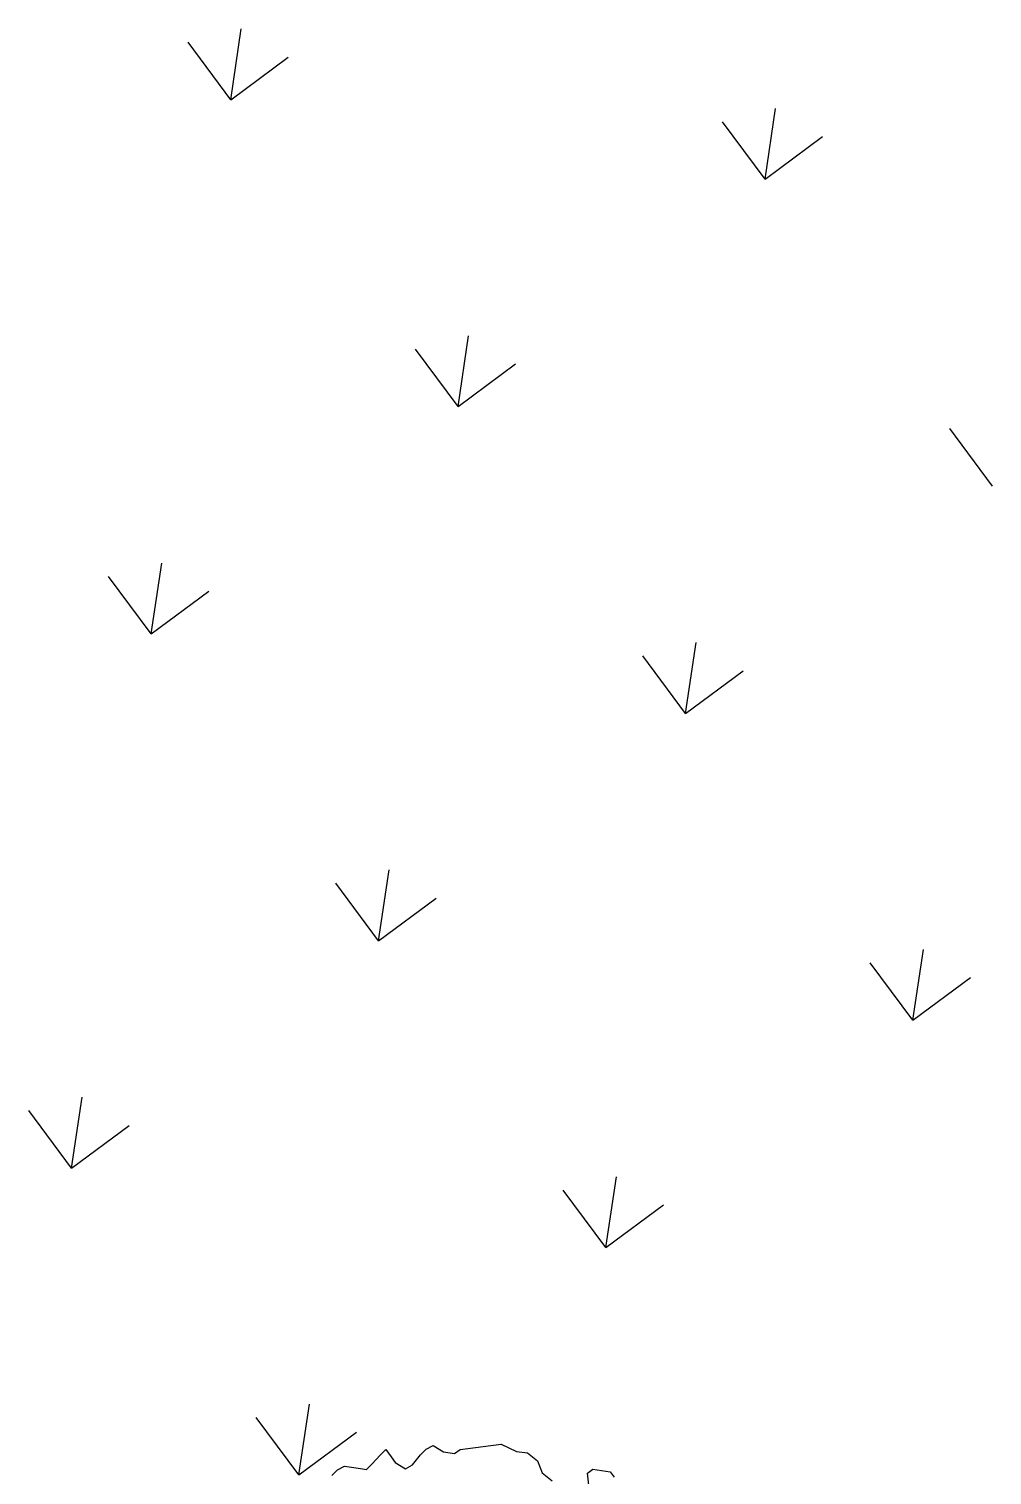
# Model space of a CAD drawing. Header units: millimetres. Extents: x 338 to 506, y 179 to 335.
# Drawn here: x 463.17 to 468.29, y 236.89 to 244.58 of the extents above; entities that cross this region are included whole.
import ezdxf

# ---------------------------------------------------------------- set-up
doc = ezdxf.new("R2010")
doc.units = ezdxf.units.MM
for name, color, linetype in [('ANDEN', 251, 'Continuous'), ('ARBOL-TOP', 3, 'Continuous'), ('MUROS', 32, 'Continuous')]:
    doc.layers.add(name, color=color, linetype=linetype)

# ---------------------------------------------------------------- blocks, each defined once
blk = doc.blocks.new('*X965')
at = {"color": 0}
for p, q in [((66.5233, 31.4963), (66.7927, 31.7657)), ((69.397, 31.4963), (69.6664, 31.7657)), ((72.2707, 31.4963), (72.5401, 31.7657)), ((66.5233, 31.4963), (66.7927, 31.2269)), ((66.5233, 31.4963), (66.9043, 31.4963)), ((69.397, 31.4963), (69.6664, 31.2269)), ((69.397, 31.4963), (69.778, 31.4963)), ((72.2707, 31.4963), (72.5401, 31.2269)), ((72.2707, 31.4963), (72.6517, 31.4963)), ((65.0865, 30.0594), (65.3559, 30.3288)), ((67.9602, 30.0594), (68.2296, 30.3288)), ((70.8339, 30.0594), (71.1033, 30.3288)), ((65.0865, 30.0594), (65.3559, 29.79)), ((65.0865, 30.0594), (65.4675, 30.0594)), ((67.9602, 30.0594), (68.2296, 29.79)), ((67.9602, 30.0594), (68.3412, 30.0594)), ((70.8339, 30.0594), (71.1033, 29.79)), ((70.8339, 30.0594), (71.2149, 30.0594)), ((66.5233, 28.6226), (66.7927, 28.892)), ((69.397, 28.6226), (69.6664, 28.892)), ((72.2707, 28.6226), (72.5401, 28.892)), ((66.5233, 28.6226), (66.7927, 28.3532)), ((66.5233, 28.6226), (66.9043, 28.6226)), ((69.397, 28.6226), (69.6664, 28.3532)), ((69.397, 28.6226), (69.778, 28.6226)), ((72.2707, 28.6226), (72.5401, 28.3532)), ((72.2707, 28.6226), (72.6517, 28.6226)), ((67.9602, 27.1857), (68.2296, 27.4551)), ((70.8339, 27.1857), (71.1033, 27.4551)), ((67.9602, 27.1857), (68.2296, 26.9163)), ((67.9602, 27.1857), (68.3412, 27.1857))]:
    blk.add_line(p, q, dxfattribs=at)
blk = doc.blocks.new('ARBOLITO')
at = {"linetype": 'ByBlock'}
for points in [[(462.2962, 69.7324), (462.3024, 69.7407), (462.3107, 69.747), (462.3169, 69.747), (462.3315, 69.747), (462.3398, 69.747), (462.346, 69.7553), (462.3543, 69.7678), (462.3606, 69.7761), (462.3689, 69.7678), (462.3751, 69.7615), (462.3897, 69.7553), (462.398, 69.7615), (462.4063, 69.7761), (462.4125, 69.7844), (462.4208, 69.7906), (462.4354, 69.7844), (462.4499, 69.7844), (462.4562, 69.7906), (462.4853, 69.7989), (462.5081, 69.8052), (462.5289, 69.7989), (462.5434, 69.7989), (462.558, 69.7906), (462.5663, 69.7761), (462.5808, 69.7678)], [(462.6307, 69.7615), (462.6245, 69.7844), (462.6307, 69.7906), (462.6536, 69.7906), (462.6598, 69.7844)], [(462.2962, 69.7324), (462.3024, 69.7407), (462.3107, 69.747), (462.3169, 69.747), (462.3315, 69.747), (462.3398, 69.747), (462.346, 69.7553), (462.3543, 69.7678), (462.3606, 69.7761), (462.3689, 69.7678), (462.3751, 69.7615), (462.3897, 69.7553), (462.398, 69.7615), (462.4063, 69.7761), (462.4125, 69.7844), (462.4208, 69.7906), (462.4354, 69.7844), (462.4499, 69.7844), (462.4562, 69.7906), (462.4853, 69.7989), (462.5081, 69.8052), (462.5289, 69.7989), (462.5434, 69.7989), (462.558, 69.7906), (462.5663, 69.7761), (462.5808, 69.7678)], [(462.6307, 69.7615), (462.6245, 69.7844), (462.6307, 69.7906), (462.6536, 69.7906), (462.6598, 69.7844)]]:
    blk.add_lwpolyline(points, dxfattribs=at)
blk = doc.blocks.new('A$C7152A42C')
at = {"layer": 'ANDEN', "color": 251, "linetype": 'Continuous'}
blk.add_blockref('*X965', (0, 0), dxfattribs=at)
at = {"layer": 'ARBOL-TOP', "color": 3, "linetype": 'ByBlock', "xscale": 4.090679926752369, "yscale": 4.090679926752369, "zscale": 4.090679926752369, "rotation": 270}
blk.add_blockref('ARBOLITO', (-220.14418, 1920.99168), dxfattribs=at)

msp = doc.modelspace()

# ---------------------------------------------------------------- block references
at = {"layer": 'MUROS', "color": 32, "rotation": 81.53046525965426}
msp.add_blockref('A$C7152A42C', (484.7482, 168.0844), dxfattribs=at)

doc.saveas('drawing.dxf')
